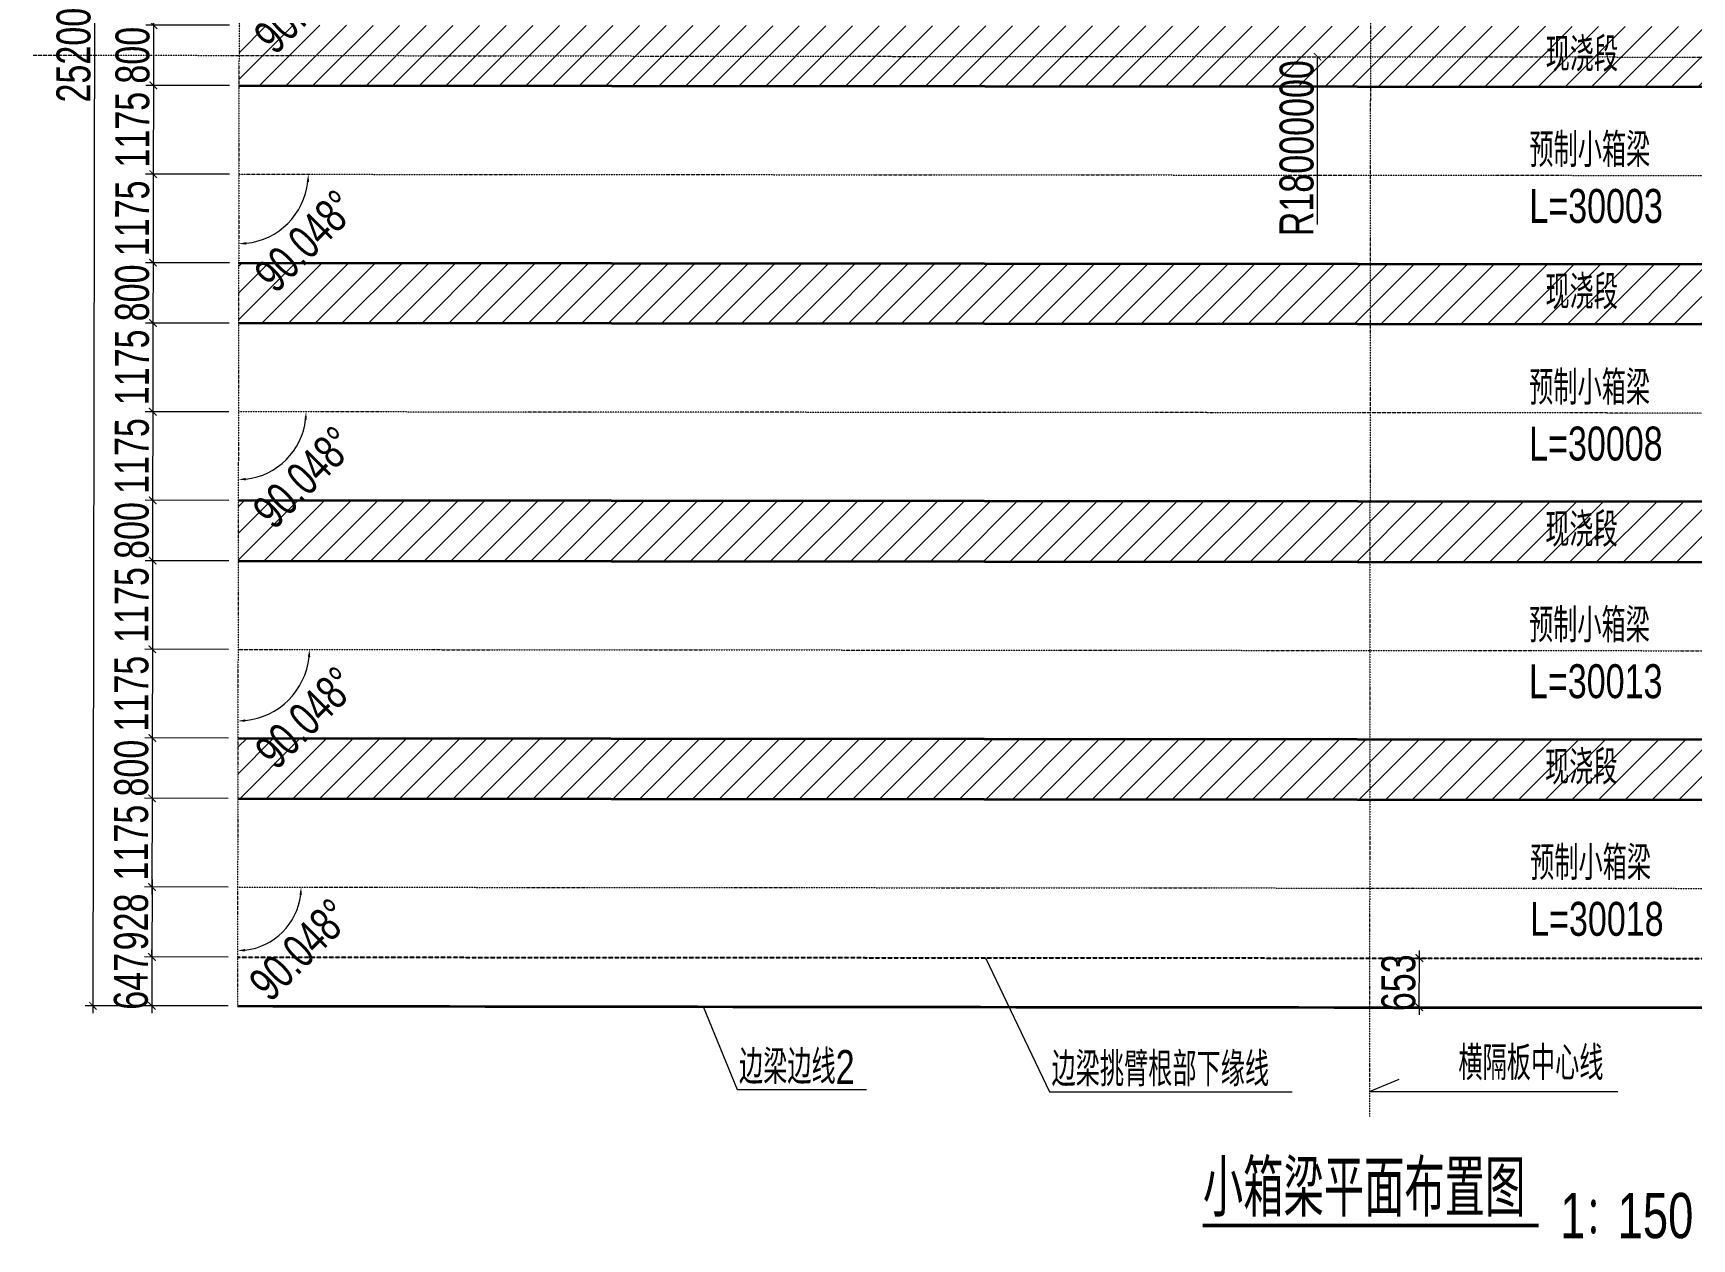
# Model space of a CAD drawing. Extents: x -2667085 to 4, y -2479164 to 2.
# Drawn here: x -2543235 to -2521244, y -2408339 to -2392358 of the extents above; entities that cross this region are included whole.
import ezdxf

# ---------------------------------------------------------------- set-up
doc = ezdxf.new("R2010")
doc.units = 0
doc.header["$MEASUREMENT"] = 0
doc.header["$PDMODE"] = 3
for name, pattern in [('DASHDOT', [1, 0.5, -0.25, 0, -0.25]), ('DASHED', [0.75, 0.5, -0.25]), ('ZXX0', [30, 13, -2, 0.5, -2, 12.5])]:
    doc.linetypes.add(name, pattern=pattern)
doc.layers.get('0').update_dxf_attribs({"linetype": 'CONTINUOUS'})
doc.layers.get('DEFPOINTS').update_dxf_attribs({"linetype": 'CONTINUOUS'})
for name, color, linetype, lineweight in [('桥－总－中心线', 1, 'ZXX0', 13), ('桥－构造轮廓－实线', 4, 'CONTINUOUS', 35), ('桥－构造轮廓－虚线', 3, 'DASHED', 25), ('桥－综合标注', 31, 'CONTINUOUS', 13), ('桥－综合说明', 7, 'CONTINUOUS', 13)]:
    doc.layers.add(name, color=color, linetype=linetype, lineweight=lineweight)
doc.styles.add('SMEDI', font='smsim.shx', dxfattribs={"width": 0.75, "bigfont": 'smfs.shx'})
doc.dimstyles.new('1-150', dxfattribs={"dimtxt": 450, "dimasz": 100, "dimexe": 100, "dimexo": 125, "dimgap": 50, "dimtad": 1, "dimdec": 0, "dimzin": 0, "dimdsep": 46, "dimtxsty": 'SMEDI', "dimblk": 'ARCHTICK', "dimcen": 0.09, "dimdle": 100, "dimclrd": 256, "dimclre": 256, "dimclrt": 256, "dimadec": 0, "dimazin": 0, "dimtfac": 1, "dimtdec": 0, "dimtix": 1, "dimtmove": 2, "dimatfit": 3, "dimldrblk": 'ARCHTICK', "dimfxl": 2, "dimtolj": 1, "dimtzin": 0, "dimlwd": -1, "dimlwe": -1, "dimarcsym": 0})
doc.dimstyles.new('1-150角度', dxfattribs={"dimtxt": 450, "dimasz": 100, "dimexe": 100, "dimexo": 125, "dimgap": 5, "dimtad": 1, "dimdec": 3, "dimzin": 0, "dimdsep": 46, "dimtxsty": 'SMEDI', "dimcen": 0.09, "dimdle": 100, "dimclrd": 256, "dimclre": 256, "dimclrt": 256, "dimadec": 3, "dimazin": 0, "dimtfac": 1, "dimtdec": 3, "dimtmove": 2, "dimatfit": 3, "dimldrblk": 'ARCHTICK', "dimfxl": 2, "dimtolj": 1, "dimtzin": 0, "dimlwd": -1, "dimlwe": -1, "dimarcsym": 0})

# ---------------------------------------------------------------- blocks, each defined once
blk = doc.blocks.new('_ArchTick')
at = {"color": 0, "linetype": 'ByBlock', "const_width": 0.15}
blk.add_lwpolyline([(-0.5, -0.5), (0.5, 0.5)], dxfattribs=at)
blk = doc.blocks.new('*D310')
at = {"layer": 'DEFPOINTS', "color": 0, "transparency": 16777216}
for p in [(-2525516, -2404618), (-2524856, -2404618), (-2525517, -2405271)]:
    blk.add_point(p, dxfattribs=at)
at = {"layer": '桥－综合标注', "transparency": 16777216}
for p, q in [((-2525391, -2404618), (-2524756, -2404618)), ((-2524857, -2405272), (-2524856, -2404618)), ((-2524856, -2404618), (-2524856, -2404518)), ((-2525392, -2405271), (-2524757, -2405272)), ((-2524857, -2405272), (-2524857, -2405372))]:
    blk.add_line(p, q, dxfattribs=at)
at = {"layer": '桥－综合标注', "transparency": 16777216, "xscale": 100, "yscale": 100, "zscale": 100}
for p, rotation in [((-2524856, -2404618), 269.9522535164852), ((-2524857, -2405272), 89.95225351648526)]:
    blk.add_blockref('_ArchTick', p, dxfattribs=dict(at, rotation=rotation))
at = {"layer": '桥－综合标注', "transparency": 16777216, "insert": (-2525132, -2404945), "char_height": 450, "attachment_point": 5, "rotation": 89.9523, "style": 'SMEDI'}
blk.add_mtext('\\A1;653', dxfattribs=at)
blk = doc.blocks.new('*D324')
at = {"layer": 'DEFPOINTS', "color": 0, "transparency": 16777216}
for p in [(-2540505, -2392252), (-2541642, -2393050), (-2540507, -2393052)]:
    blk.add_point(p, dxfattribs=at)
at = {"layer": '桥－综合标注', "transparency": 16777216}
for p, q in [((-2541640, -2392150), (-2541642, -2393150)), ((-2540630, -2392252), (-2541740, -2392250)), ((-2540632, -2393052), (-2541742, -2393050))]:
    blk.add_line(p, q, dxfattribs=at)
at = {"layer": '桥－综合标注', "transparency": 16777216, "xscale": 100, "yscale": 100, "zscale": 100}
for p, rotation in [((-2541640, -2392250), 89.904507033063), ((-2541642, -2393050), 269.9045070330629)]:
    blk.add_blockref('_ArchTick', p, dxfattribs=dict(at, rotation=rotation))
at = {"layer": '桥－综合标注', "transparency": 16777216, "insert": (-2541916, -2392650), "char_height": 450, "attachment_point": 5, "rotation": 89.9045, "style": 'SMEDI'}
blk.add_mtext('\\A1;800', dxfattribs=at)
blk = doc.blocks.new('*D325')
at = {"layer": 'DEFPOINTS', "color": 0, "transparency": 16777216}
for p in [(-2540507, -2393052), (-2541644, -2394225), (-2540508, -2394227)]:
    blk.add_point(p, dxfattribs=at)
at = {"layer": '桥－综合标注', "transparency": 16777216}
for p, q in [((-2540632, -2393052), (-2541742, -2393050)), ((-2541642, -2392950), (-2541644, -2394325)), ((-2540633, -2394227), (-2541744, -2394225))]:
    blk.add_line(p, q, dxfattribs=at)
at = {"layer": '桥－综合标注', "transparency": 16777216, "xscale": 100, "yscale": 100, "zscale": 100}
for p, rotation in [((-2541642, -2393050), 89.904507033063), ((-2541644, -2394225), 269.9045070330629)]:
    blk.add_blockref('_ArchTick', p, dxfattribs=dict(at, rotation=rotation))
at = {"layer": '桥－综合标注', "transparency": 16777216, "insert": (-2541918, -2393637), "char_height": 450, "attachment_point": 5, "rotation": 89.9045, "style": 'SMEDI'}
blk.add_mtext('\\A1;1175', dxfattribs=at)
blk = doc.blocks.new('*D326')
at = {"layer": 'DEFPOINTS', "color": 0, "transparency": 16777216}
for p in [(-2540508, -2394227), (-2541646, -2395400), (-2540509, -2395402)]:
    blk.add_point(p, dxfattribs=at)
at = {"layer": '桥－综合标注', "transparency": 16777216}
for p, q in [((-2541644, -2394125), (-2541646, -2395500)), ((-2540633, -2394227), (-2541744, -2394225)), ((-2540634, -2395402), (-2541746, -2395400))]:
    blk.add_line(p, q, dxfattribs=at)
at = {"layer": '桥－综合标注', "transparency": 16777216, "xscale": 100, "yscale": 100, "zscale": 100}
for p, rotation in [((-2541644, -2394225), 89.904507033063), ((-2541646, -2395400), 269.9045070330629)]:
    blk.add_blockref('_ArchTick', p, dxfattribs=dict(at, rotation=rotation))
at = {"layer": '桥－综合标注', "transparency": 16777216, "insert": (-2541920, -2394812), "char_height": 450, "attachment_point": 5, "rotation": 89.9045, "style": 'SMEDI'}
blk.add_mtext('\\A1;1175', dxfattribs=at)
blk = doc.blocks.new('*D327')
at = {"layer": 'DEFPOINTS', "color": 0, "transparency": 16777216}
for p in [(-2540509, -2395402), (-2541647, -2396200), (-2540512, -2396202)]:
    blk.add_point(p, dxfattribs=at)
at = {"layer": '桥－综合标注', "transparency": 16777216}
for p, q in [((-2540634, -2395402), (-2541746, -2395400)), ((-2541646, -2395300), (-2541647, -2396300)), ((-2540637, -2396202), (-2541747, -2396200))]:
    blk.add_line(p, q, dxfattribs=at)
at = {"layer": '桥－综合标注', "transparency": 16777216, "xscale": 100, "yscale": 100, "zscale": 100}
for p, rotation in [((-2541646, -2395400), 89.904507033063), ((-2541647, -2396200), 269.9045070330629)]:
    blk.add_blockref('_ArchTick', p, dxfattribs=dict(at, rotation=rotation))
at = {"layer": '桥－综合标注', "transparency": 16777216, "insert": (-2541921, -2395800), "char_height": 450, "attachment_point": 5, "rotation": 89.9045, "style": 'SMEDI'}
blk.add_mtext('\\A1;800', dxfattribs=at)
blk = doc.blocks.new('*D328')
at = {"layer": 'DEFPOINTS', "color": 0, "transparency": 16777216}
for p in [(-2540512, -2396202), (-2541649, -2397375), (-2540514, -2397377)]:
    blk.add_point(p, dxfattribs=at)
at = {"layer": '桥－综合标注', "transparency": 16777216}
for p, q in [((-2541647, -2396100), (-2541649, -2397475)), ((-2540637, -2396202), (-2541747, -2396200)), ((-2540639, -2397377), (-2541749, -2397375))]:
    blk.add_line(p, q, dxfattribs=at)
at = {"layer": '桥－综合标注', "transparency": 16777216, "xscale": 100, "yscale": 100, "zscale": 100}
for p, rotation in [((-2541647, -2396200), 89.904507033063), ((-2541649, -2397375), 269.9045070330629)]:
    blk.add_blockref('_ArchTick', p, dxfattribs=dict(at, rotation=rotation))
at = {"layer": '桥－综合标注', "transparency": 16777216, "insert": (-2541923, -2396787), "char_height": 450, "attachment_point": 5, "rotation": 89.9045, "style": 'SMEDI'}
blk.add_mtext('\\A1;1175', dxfattribs=at)
blk = doc.blocks.new('*D329')
at = {"layer": 'DEFPOINTS', "color": 0, "transparency": 16777216}
for p in [(-2540514, -2397377), (-2541651, -2398550), (-2540516, -2398552)]:
    blk.add_point(p, dxfattribs=at)
at = {"layer": '桥－综合标注', "transparency": 16777216}
for p, q in [((-2540639, -2397377), (-2541749, -2397375)), ((-2541649, -2397275), (-2541651, -2398650)), ((-2540641, -2398552), (-2541751, -2398550))]:
    blk.add_line(p, q, dxfattribs=at)
at = {"layer": '桥－综合标注', "transparency": 16777216, "xscale": 100, "yscale": 100, "zscale": 100}
for p, rotation in [((-2541649, -2397375), 89.904507033063), ((-2541651, -2398550), 269.9045070330629)]:
    blk.add_blockref('_ArchTick', p, dxfattribs=dict(at, rotation=rotation))
at = {"layer": '桥－综合标注', "transparency": 16777216, "insert": (-2541925, -2397962), "char_height": 450, "attachment_point": 5, "rotation": 89.9045, "style": 'SMEDI'}
blk.add_mtext('\\A1;1175', dxfattribs=at)
blk = doc.blocks.new('*D330')
at = {"layer": 'DEFPOINTS', "color": 0, "transparency": 16777216}
for p in [(-2540516, -2398552), (-2541652, -2399350), (-2540517, -2399352)]:
    blk.add_point(p, dxfattribs=at)
at = {"layer": '桥－综合标注', "transparency": 16777216}
for p, q in [((-2540641, -2398552), (-2541751, -2398550)), ((-2541651, -2398450), (-2541652, -2399450)), ((-2540642, -2399352), (-2541752, -2399350))]:
    blk.add_line(p, q, dxfattribs=at)
at = {"layer": '桥－综合标注', "transparency": 16777216, "xscale": 100, "yscale": 100, "zscale": 100}
for p, rotation in [((-2541651, -2398550), 89.904507033063), ((-2541652, -2399350), 269.9045070330629)]:
    blk.add_blockref('_ArchTick', p, dxfattribs=dict(at, rotation=rotation))
at = {"layer": '桥－综合标注', "transparency": 16777216, "insert": (-2541927, -2398950), "char_height": 450, "attachment_point": 5, "rotation": 89.9045, "style": 'SMEDI'}
blk.add_mtext('\\A1;800', dxfattribs=at)
blk = doc.blocks.new('*D331')
at = {"layer": 'DEFPOINTS', "color": 0, "transparency": 16777216}
for p in [(-2540517, -2399352), (-2541654, -2400525), (-2540519, -2400527)]:
    blk.add_point(p, dxfattribs=at)
at = {"layer": '桥－综合标注', "transparency": 16777216}
for p, q in [((-2540642, -2399352), (-2541752, -2399350)), ((-2541652, -2399250), (-2541654, -2400625)), ((-2540644, -2400527), (-2541754, -2400525))]:
    blk.add_line(p, q, dxfattribs=at)
at = {"layer": '桥－综合标注', "transparency": 16777216, "xscale": 100, "yscale": 100, "zscale": 100}
for p, rotation in [((-2541652, -2399350), 89.904507033063), ((-2541654, -2400525), 269.9045070330629)]:
    blk.add_blockref('_ArchTick', p, dxfattribs=dict(at, rotation=rotation))
at = {"layer": '桥－综合标注', "transparency": 16777216, "insert": (-2541928, -2399937), "char_height": 450, "attachment_point": 5, "rotation": 89.9045, "style": 'SMEDI'}
blk.add_mtext('\\A1;1175', dxfattribs=at)
blk = doc.blocks.new('*D332')
at = {"layer": 'DEFPOINTS', "color": 0, "transparency": 16777216}
for p in [(-2540519, -2400527), (-2541656, -2401700), (-2540521, -2401702)]:
    blk.add_point(p, dxfattribs=at)
at = {"layer": '桥－综合标注', "transparency": 16777216}
for p, q in [((-2540644, -2400527), (-2541754, -2400525)), ((-2541654, -2400425), (-2541656, -2401800)), ((-2540646, -2401702), (-2541756, -2401700))]:
    blk.add_line(p, q, dxfattribs=at)
at = {"layer": '桥－综合标注', "transparency": 16777216, "xscale": 100, "yscale": 100, "zscale": 100}
for p, rotation in [((-2541654, -2400525), 89.904507033063), ((-2541656, -2401700), 269.9045070330629)]:
    blk.add_blockref('_ArchTick', p, dxfattribs=dict(at, rotation=rotation))
at = {"layer": '桥－综合标注', "transparency": 16777216, "insert": (-2541930, -2401112), "char_height": 450, "attachment_point": 5, "rotation": 89.9045, "style": 'SMEDI'}
blk.add_mtext('\\A1;1175', dxfattribs=at)
blk = doc.blocks.new('*D333')
at = {"layer": 'DEFPOINTS', "color": 0, "transparency": 16777216}
for p in [(-2540521, -2401702), (-2541658, -2402500), (-2540523, -2402502)]:
    blk.add_point(p, dxfattribs=at)
at = {"layer": '桥－综合标注', "transparency": 16777216}
for p, q in [((-2541656, -2401600), (-2541658, -2402600)), ((-2540646, -2401702), (-2541756, -2401700)), ((-2540648, -2402502), (-2541758, -2402500))]:
    blk.add_line(p, q, dxfattribs=at)
at = {"layer": '桥－综合标注', "transparency": 16777216, "xscale": 100, "yscale": 100, "zscale": 100}
for p, rotation in [((-2541656, -2401700), 89.904507033063), ((-2541658, -2402500), 269.9045070330629)]:
    blk.add_blockref('_ArchTick', p, dxfattribs=dict(at, rotation=rotation))
at = {"layer": '桥－综合标注', "transparency": 16777216, "insert": (-2541932, -2402100), "char_height": 450, "attachment_point": 5, "rotation": 89.9045, "style": 'SMEDI'}
blk.add_mtext('\\A1;800', dxfattribs=at)
blk = doc.blocks.new('*D334')
at = {"layer": 'DEFPOINTS', "color": 0, "transparency": 16777216}
for p in [(-2540523, -2402502), (-2541659, -2403675), (-2540524, -2403677)]:
    blk.add_point(p, dxfattribs=at)
at = {"layer": '桥－综合标注', "transparency": 16777216}
for p, q in [((-2540648, -2402502), (-2541758, -2402500)), ((-2541657, -2402400), (-2541660, -2403775)), ((-2540649, -2403677), (-2541759, -2403675))]:
    blk.add_line(p, q, dxfattribs=at)
at = {"layer": '桥－综合标注', "transparency": 16777216, "xscale": 100, "yscale": 100, "zscale": 100}
for p, rotation in [((-2541658, -2402500), 89.904507033063), ((-2541659, -2403675), 269.9045070330629)]:
    blk.add_blockref('_ArchTick', p, dxfattribs=dict(at, rotation=rotation))
at = {"layer": '桥－综合标注', "transparency": 16777216, "insert": (-2541934, -2403087), "char_height": 450, "attachment_point": 5, "rotation": 89.9045, "style": 'SMEDI'}
blk.add_mtext('\\A1;1175', dxfattribs=at)
blk = doc.blocks.new('*D335')
at = {"layer": 'DEFPOINTS', "color": 0, "transparency": 16777216}
for p in [(-2540524, -2403677), (-2541661, -2404603), (-2540526, -2404605)]:
    blk.add_point(p, dxfattribs=at)
at = {"layer": '桥－综合标注', "transparency": 16777216}
for p, q in [((-2541659, -2403575), (-2541661, -2404703)), ((-2540649, -2403677), (-2541759, -2403675)), ((-2540651, -2404605), (-2541761, -2404603))]:
    blk.add_line(p, q, dxfattribs=at)
at = {"layer": '桥－综合标注', "transparency": 16777216, "xscale": 100, "yscale": 100, "zscale": 100}
for p, rotation in [((-2541659, -2403675), 89.904507033063), ((-2541661, -2404603), 269.9045070330629)]:
    blk.add_blockref('_ArchTick', p, dxfattribs=dict(at, rotation=rotation))
at = {"layer": '桥－综合标注', "transparency": 16777216, "insert": (-2541935, -2404139), "char_height": 450, "attachment_point": 5, "rotation": 89.9045, "style": 'SMEDI'}
blk.add_mtext('\\A1;928', dxfattribs=at)
blk = doc.blocks.new('*D336')
at = {"layer": 'DEFPOINTS', "color": 0, "transparency": 16777216}
for p in [(-2540526, -2404605), (-2541662, -2405250), (-2540527, -2405252)]:
    blk.add_point(p, dxfattribs=at)
at = {"layer": '桥－综合标注', "transparency": 16777216}
for p, q in [((-2540651, -2404605), (-2541761, -2404603)), ((-2541661, -2404603), (-2541662, -2405250)), ((-2541661, -2404603), (-2541661, -2404503)), ((-2540652, -2405252), (-2541762, -2405250)), ((-2541662, -2405250), (-2541662, -2405350))]:
    blk.add_line(p, q, dxfattribs=at)
at = {"layer": '桥－综合标注', "transparency": 16777216, "xscale": 100, "yscale": 100, "zscale": 100}
for p, rotation in [((-2541661, -2404603), 269.9045070330629), ((-2541662, -2405250), 89.90450703306296)]:
    blk.add_blockref('_ArchTick', p, dxfattribs=dict(at, rotation=rotation))
at = {"layer": '桥－综合标注', "transparency": 16777216, "insert": (-2541937, -2404926), "char_height": 450, "attachment_point": 5, "rotation": 89.9045, "style": 'SMEDI'}
blk.add_mtext('\\A1;647', dxfattribs=at)
blk = doc.blocks.new('*D337')
at = {"layer": 'DEFPOINTS', "color": 0, "transparency": 16777216}
for p in [(-2540485, -2380052), (-2542444, -2405249), (-2540527, -2405252)]:
    blk.add_point(p, dxfattribs=at)
at = {"layer": '桥－综合标注', "transparency": 16777216}
for p, q in [((-2540610, -2380052), (-2542502, -2380049)), ((-2542402, -2379949), (-2542444, -2405349)), ((-2540652, -2405252), (-2542544, -2405249))]:
    blk.add_line(p, q, dxfattribs=at)
at = {"layer": '桥－综合标注', "transparency": 16777216, "xscale": 100, "yscale": 100, "zscale": 100}
for p, rotation in [((-2542402, -2380049), 89.90450703349359), ((-2542444, -2405249), 269.9045070334936)]:
    blk.add_blockref('_ArchTick', p, dxfattribs=dict(at, rotation=rotation))
at = {"layer": '桥－综合标注', "transparency": 16777216, "insert": (-2542698, -2392649), "char_height": 450, "attachment_point": 5, "rotation": 89.9045, "style": 'SMEDI'}
blk.add_mtext('\\A1;25200', dxfattribs=at)
blk = doc.blocks.new('*D365')
at = {"layer": 'DEFPOINTS', "color": 0, "transparency": 16777216}
for p in [(-2540482, -2378052), (-2540488, -2381627), (-2510506, -2381652), (-2540038, -2382408), (-2540527, -2405252)]:
    blk.add_point(p, dxfattribs=at)
at = {"layer": '桥－综合标注', "transparency": 16777216}
blk.add_arc((-2540488, -2381627), 901, 276.268, 353.5887, dxfattribs=at)
for points in [[(-2539609, -2381727), (-2539576, -2381729), (-2539587, -2381628)], [(-2540388, -2382539), (-2540390, -2382506), (-2540489, -2382528)]]:
    blk.add_solid(points, dxfattribs=at)
at = {"layer": '桥－综合标注', "transparency": 16777216, "insert": (-2539618, -2382499), "char_height": 450, "attachment_point": 5, "rotation": 44.9284, "style": 'SMEDI'}
blk.add_mtext('\\A1;90.048°', dxfattribs=at)
blk = doc.blocks.new('*D366')
at = {"layer": 'DEFPOINTS', "color": 0, "transparency": 16777216}
for p in [(-2540482, -2378052), (-2540493, -2384777), (-2510506, -2384802), (-2540044, -2385558), (-2540527, -2405252)]:
    blk.add_point(p, dxfattribs=at)
at = {"layer": '桥－综合标注', "transparency": 16777216}
blk.add_arc((-2540493, -2384777), 900, 276.2708, 353.5859, dxfattribs=at)
for points in [[(-2539615, -2384877), (-2539582, -2384879), (-2539593, -2384778)], [(-2540394, -2385689), (-2540396, -2385656), (-2540494, -2385678)]]:
    blk.add_solid(points, dxfattribs=at)
at = {"layer": '桥－综合标注', "transparency": 16777216, "insert": (-2539624, -2385648), "char_height": 450, "attachment_point": 5, "rotation": 44.9284, "style": 'SMEDI'}
blk.add_mtext('\\A1;90.048°', dxfattribs=at)
blk = doc.blocks.new('*D367')
at = {"layer": 'DEFPOINTS', "color": 0, "transparency": 16777216}
for p in [(-2540482, -2378052), (-2540498, -2387927), (-2510506, -2387952), (-2540029, -2388742), (-2540527, -2405252)]:
    blk.add_point(p, dxfattribs=at)
at = {"layer": '桥－综合标注', "transparency": 16777216}
blk.add_arc((-2540498, -2387927), 940, 275.9996, 353.8571, dxfattribs=at)
for points in [[(-2539580, -2388027), (-2539547, -2388029), (-2539558, -2387928)], [(-2540399, -2388879), (-2540401, -2388846), (-2540500, -2388868)]]:
    blk.add_solid(points, dxfattribs=at)
at = {"layer": '桥－综合标注', "transparency": 16777216, "insert": (-2539601, -2388827), "char_height": 450, "attachment_point": 5, "rotation": 44.9284, "style": 'SMEDI'}
blk.add_mtext('\\A1;90.048°', dxfattribs=at)
blk = doc.blocks.new('*D368')
at = {"layer": 'DEFPOINTS', "color": 0, "transparency": 16777216}
for p in [(-2540482, -2378052), (-2540503, -2391077), (-2510506, -2391102), (-2540053, -2391861), (-2540527, -2405252)]:
    blk.add_point(p, dxfattribs=at)
at = {"layer": '桥－综合标注', "transparency": 16777216}
blk.add_arc((-2540503, -2391077), 904, 276.2456, 353.6112, dxfattribs=at)
for points in [[(-2539622, -2391177), (-2539588, -2391179), (-2539599, -2391078)], [(-2540404, -2391993), (-2540406, -2391959), (-2540505, -2391981)]]:
    blk.add_solid(points, dxfattribs=at)
at = {"layer": '桥－综合标注', "transparency": 16777216, "insert": (-2539632, -2391951), "char_height": 450, "attachment_point": 5, "rotation": 44.9284, "style": 'SMEDI'}
blk.add_mtext('\\A1;90.048°', dxfattribs=at)
blk = doc.blocks.new('*D369')
at = {"layer": 'DEFPOINTS', "color": 0, "transparency": 16777216}
for p in [(-2540482, -2378052), (-2540509, -2394227), (-2510506, -2394252), (-2540049, -2395026), (-2540527, -2405252)]:
    blk.add_point(p, dxfattribs=at)
at = {"layer": '桥－综合标注', "transparency": 16777216}
blk.add_arc((-2540509, -2394227), 921, 276.1253, 353.7314, dxfattribs=at)
for points in [[(-2539609, -2394327), (-2539576, -2394329), (-2539587, -2394228)], [(-2540410, -2395160), (-2540411, -2395127), (-2540510, -2395149)]]:
    blk.add_solid(points, dxfattribs=at)
at = {"layer": '桥－综合标注', "transparency": 16777216, "insert": (-2539625, -2395113), "char_height": 450, "attachment_point": 5, "rotation": 44.9284, "style": 'SMEDI'}
blk.add_mtext('\\A1;90.048°', dxfattribs=at)
blk = doc.blocks.new('*D370')
at = {"layer": 'DEFPOINTS', "color": 0, "transparency": 16777216}
for p in [(-2540482, -2378052), (-2540514, -2397377), (-2510506, -2397402), (-2540067, -2398155), (-2540527, -2405252)]:
    blk.add_point(p, dxfattribs=at)
at = {"layer": '桥－综合标注', "transparency": 16777216}
blk.add_arc((-2540514, -2397377), 897, 276.2953, 353.5614, dxfattribs=at)
for points in [[(-2539639, -2397477), (-2539606, -2397479), (-2539617, -2397378)], [(-2540415, -2398285), (-2540417, -2398252), (-2540515, -2398274)]]:
    blk.add_solid(points, dxfattribs=at)
at = {"layer": '桥－综合标注', "transparency": 16777216, "insert": (-2539647, -2398246), "char_height": 450, "attachment_point": 5, "rotation": 44.9284, "style": 'SMEDI'}
blk.add_mtext('\\A1;90.048°', dxfattribs=at)
blk = doc.blocks.new('*D371')
at = {"layer": 'DEFPOINTS', "color": 0, "transparency": 16777216}
for p in [(-2540482, -2378052), (-2540519, -2400527), (-2510506, -2400552), (-2540047, -2401348), (-2540527, -2405252)]:
    blk.add_point(p, dxfattribs=at)
at = {"layer": '桥－综合标注', "transparency": 16777216}
blk.add_arc((-2540519, -2400527), 947, 275.9557, 353.9011, dxfattribs=at)
for points in [[(-2539594, -2400627), (-2539561, -2400629), (-2539572, -2400528)], [(-2540420, -2401486), (-2540422, -2401453), (-2540521, -2401475)]]:
    blk.add_solid(points, dxfattribs=at)
at = {"layer": '桥－综合标注', "transparency": 16777216, "insert": (-2539617, -2401432), "char_height": 450, "attachment_point": 5, "rotation": 44.9284, "style": 'SMEDI'}
blk.add_mtext('\\A1;90.048°', dxfattribs=at)
blk = doc.blocks.new('*D372')
at = {"layer": 'DEFPOINTS', "color": 0, "transparency": 16777216}
for p in [(-2540482, -2378052), (-2540524, -2403677), (-2510506, -2403702), (-2540105, -2404407), (-2540527, -2405252)]:
    blk.add_point(p, dxfattribs=at)
at = {"layer": '桥－综合标注', "transparency": 16777216}
blk.add_arc((-2540524, -2403677), 842, 276.7157, 353.141, dxfattribs=at)
for points in [[(-2539705, -2403777), (-2539672, -2403779), (-2539683, -2403678)], [(-2540425, -2404530), (-2540427, -2404497), (-2540526, -2404519)]]:
    blk.add_solid(points, dxfattribs=at)
at = {"layer": '桥－综合标注', "transparency": 16777216, "insert": (-2539697, -2404507), "char_height": 450, "attachment_point": 5, "rotation": 44.9284, "style": 'SMEDI'}
blk.add_mtext('\\A1;90.048°', dxfattribs=at)
blk = doc.blocks.new('*D373')
at = {"layer": 'DEFPOINTS', "color": 0, "transparency": 16777216}
for p in [(-2510506, -2378077), (-2510832, -2403137), (-2540524, -2403677), (-2510506, -2403702), (-2510506, -2405277)]:
    blk.add_point(p, dxfattribs=at)
at = {"layer": '桥－综合标注', "transparency": 16777216}
blk.add_arc((-2510506, -2403702), 653, 98.786, 171.1663, dxfattribs=at)
for points in [[(-2510607, -2403041), (-2510605, -2403074), (-2510506, -2403049)], [(-2511135, -2403603), (-2511168, -2403601), (-2511159, -2403702)]]:
    blk.add_solid(points, dxfattribs=at)
at = {"layer": '桥－综合标注', "transparency": 16777216, "insert": (-2511201, -2403007), "char_height": 450, "attachment_point": 5, "rotation": 44.9761, "style": 'SMEDI'}
blk.add_mtext('\\A1;89.952°', dxfattribs=at)
blk = doc.blocks.new('*D374')
at = {"layer": 'DEFPOINTS', "color": 0, "transparency": 16777216}
for p in [(-2510506, -2378077), (-2510867, -2399927), (-2540519, -2400527), (-2510506, -2400552), (-2510506, -2405277)]:
    blk.add_point(p, dxfattribs=at)
at = {"layer": '桥－综合标注', "transparency": 16777216}
blk.add_arc((-2510506, -2400552), 722, 97.9464, 172.0059, dxfattribs=at)
for points in [[(-2510607, -2399821), (-2510605, -2399854), (-2510506, -2399831)], [(-2511204, -2400453), (-2511237, -2400451), (-2511228, -2400552)]]:
    blk.add_solid(points, dxfattribs=at)
at = {"layer": '桥－综合标注', "transparency": 16777216, "insert": (-2511249, -2399808), "char_height": 450, "attachment_point": 5, "rotation": 44.9761, "style": 'SMEDI'}
blk.add_mtext('\\A1;89.952°', dxfattribs=at)
blk = doc.blocks.new('*D375')
at = {"layer": 'DEFPOINTS', "color": 0, "transparency": 16777216}
for p in [(-2510506, -2378077), (-2510882, -2396751), (-2540514, -2397377), (-2510506, -2397402), (-2510506, -2405277)]:
    blk.add_point(p, dxfattribs=at)
at = {"layer": '桥－综合标注', "transparency": 16777216}
blk.add_arc((-2510506, -2397402), 752, 97.6277, 172.3246, dxfattribs=at)
for points in [[(-2510607, -2396641), (-2510605, -2396674), (-2510506, -2396651)], [(-2511234, -2397303), (-2511268, -2397301), (-2511258, -2397402)]]:
    blk.add_solid(points, dxfattribs=at)
at = {"layer": '桥－综合标注', "transparency": 16777216, "insert": (-2511271, -2396637), "char_height": 450, "attachment_point": 5, "rotation": 44.9761, "style": 'SMEDI'}
blk.add_mtext('\\A1;89.952°', dxfattribs=at)
blk = doc.blocks.new('*D376')
at = {"layer": 'DEFPOINTS', "color": 0, "transparency": 16777216}
for p in [(-2510506, -2378077), (-2510918, -2393538), (-2540509, -2394227), (-2510506, -2394252), (-2510506, -2405277)]:
    blk.add_point(p, dxfattribs=at)
at = {"layer": '桥－综合标注', "transparency": 16777216}
blk.add_arc((-2510506, -2394252), 824, 96.9537, 172.9985, dxfattribs=at)
for points in [[(-2510607, -2393417), (-2510605, -2393450), (-2510506, -2393428)], [(-2511308, -2394153), (-2511341, -2394151), (-2511331, -2394252)]]:
    blk.add_solid(points, dxfattribs=at)
at = {"layer": '桥－综合标注', "transparency": 16777216, "insert": (-2511322, -2393436), "char_height": 450, "attachment_point": 5, "rotation": 44.9761, "style": 'SMEDI'}
blk.add_mtext('\\A1;89.952°', dxfattribs=at)
blk = doc.blocks.new('*D377')
at = {"layer": 'DEFPOINTS', "color": 0, "transparency": 16777216}
for p in [(-2510506, -2378077), (-2510861, -2390488), (-2540503, -2391077), (-2510506, -2391102), (-2510506, -2405277)]:
    blk.add_point(p, dxfattribs=at)
at = {"layer": '桥－综合标注', "transparency": 16777216}
blk.add_arc((-2510506, -2391102), 710, 98.0797, 171.8726, dxfattribs=at)
for points in [[(-2510607, -2390383), (-2510605, -2390416), (-2510506, -2390393)], [(-2511192, -2391003), (-2511225, -2391001), (-2511216, -2391102)]]:
    blk.add_solid(points, dxfattribs=at)
at = {"layer": '桥－综合标注', "transparency": 16777216, "insert": (-2511241, -2390367), "char_height": 450, "attachment_point": 5, "rotation": 44.9761, "style": 'SMEDI'}
blk.add_mtext('\\A1;89.952°', dxfattribs=at)
blk = doc.blocks.new('*D378')
at = {"layer": 'DEFPOINTS', "color": 0, "transparency": 16777216}
for p in [(-2510506, -2378077), (-2510955, -2387174), (-2540498, -2387927), (-2510506, -2387952), (-2510506, -2405277)]:
    blk.add_point(p, dxfattribs=at)
at = {"layer": '桥－综合标注', "transparency": 16777216}
blk.add_arc((-2510506, -2387952), 899, 96.377, 173.5753, dxfattribs=at)
for points in [[(-2510607, -2387042), (-2510605, -2387076), (-2510506, -2387053)], [(-2511383, -2387853), (-2511416, -2387851), (-2511405, -2387952)]]:
    blk.add_solid(points, dxfattribs=at)
at = {"layer": '桥－综合标注', "transparency": 16777216, "insert": (-2511375, -2387083), "char_height": 450, "attachment_point": 5, "rotation": 44.9761, "style": 'SMEDI'}
blk.add_mtext('\\A1;89.952°', dxfattribs=at)
blk = doc.blocks.new('*D379')
at = {"layer": 'DEFPOINTS', "color": 0, "transparency": 16777216}
for p in [(-2510506, -2378077), (-2510910, -2384103), (-2540493, -2384777), (-2510506, -2384802), (-2510506, -2405277)]:
    blk.add_point(p, dxfattribs=at)
at = {"layer": '桥－综合标注', "transparency": 16777216}
blk.add_arc((-2510506, -2384802), 807, 97.1024, 172.8498, dxfattribs=at)
for points in [[(-2510607, -2383985), (-2510605, -2384018), (-2510506, -2383995)], [(-2511290, -2384703), (-2511324, -2384701), (-2511313, -2384802)]]:
    blk.add_solid(points, dxfattribs=at)
at = {"layer": '桥－综合标注', "transparency": 16777216, "insert": (-2511310, -2383998), "char_height": 450, "attachment_point": 5, "rotation": 44.9761, "style": 'SMEDI'}
blk.add_mtext('\\A1;89.952°', dxfattribs=at)
blk = doc.blocks.new('*D380')
at = {"layer": 'DEFPOINTS', "color": 0, "transparency": 16777216}
for p in [(-2510506, -2378077), (-2510876, -2381011), (-2540488, -2381627), (-2510506, -2381652), (-2510506, -2405277)]:
    blk.add_point(p, dxfattribs=at)
at = {"layer": '桥－综合标注', "transparency": 16777216}
blk.add_arc((-2510506, -2381652), 740, 97.7499, 172.2023, dxfattribs=at)
for points in [[(-2510607, -2380903), (-2510605, -2380936), (-2510506, -2380912)], [(-2511223, -2381553), (-2511256, -2381551), (-2511246, -2381652)]]:
    blk.add_solid(points, dxfattribs=at)
at = {"layer": '桥－综合标注', "transparency": 16777216, "insert": (-2511262, -2380895), "char_height": 450, "attachment_point": 5, "rotation": 44.9761, "style": 'SMEDI'}
blk.add_mtext('\\A1;89.952°', dxfattribs=at)

msp = doc.modelspace()

# ---------------------------------------------------------------- hatches: boundary and pattern name
at = {"layer": '桥－综合标注'}
h = msp.add_hatch(dxfattribs=at)
h.set_pattern_fill('ANSI31', color=8, scale=2000, style=0)
h.set_pattern_definition([(45, (12189.4, 8758.47), (-176.776695, 176.776695), [])])
h.paths.add_polyline_path([(-2540489.676, -2382802.2726), (-2540491.0093, -2383602.2707), (-2510506.1065, -2383627.2581), (-2510506.1065, -2382827.2589)])
h.paths.add_polyline_path([(-2540494.926, -2385952.2682), (-2540496.2593, -2386752.2663), (-2510506.1065, -2386777.2581), (-2510506.1065, -2385977.2589)])
h.paths.add_polyline_path([(-2540500.176, -2389102.2638), (-2540501.5093, -2389902.2619), (-2510506.1065, -2389927.2581), (-2510506.1065, -2389127.2589)])
h.paths.add_polyline_path([(-2510506.1065, -2392677.2585), (-2510506.1065, -2392277.2589), (-2540505.426, -2392252.2595), (-2540506.0926, -2392652.2585, 0.0004166667)])
h.paths.add_polyline_path([(-2510506.1065, -2393077.2581), (-2510506.1065, -2392677.2585, -0.0004166667), (-2540506.0926, -2392652.2585), (-2540506.7593, -2393052.2575)])
h.paths.add_polyline_path([(-2510506.1065, -2396227.2581), (-2510506.1065, -2395427.2589), (-2540510.676, -2395402.2551), (-2540512.0093, -2396202.2532)])
h.paths.add_polyline_path([(-2540515.926, -2398552.2507), (-2540517.2593, -2399352.2488), (-2510506.1065, -2399377.2581), (-2510506.1065, -2398577.2589)])
h.paths.add_polyline_path([(-2540521.1759, -2401702.2463), (-2540522.5093, -2402502.2444), (-2510506.1065, -2402527.2581), (-2510506.1065, -2401727.2589)])

# ---------------------------------------------------------------- linework, layer by layer
at = {"layer": '桥－总－中心线', "linetype": 'DASHDOT', "ltscale": 5}
for p, q in [((-2540481.7593, -2378052.2788), (-2540527.0926, -2405252.241)), ((-2525494.2924, -2378496.2057), (-2525517.8117, -2406719.3643)), ((-2540508.7176, -2394227.2563), (-2510506.1065, -2394252.2585)), ((-2510506.1065, -2397402.2585), (-2540513.9676, -2397377.2519)), ((-2540519.2176, -2400527.2476), (-2510506.1065, -2400552.2585)), ((-2540524.4676, -2403677.2432), (-2510506.1065, -2403702.2585))]:
    msp.add_line(p, q, dxfattribs=at)
msp.add_arc((-2510506.1062, 15607322.7334), 17999999.9919, 269.89582018818, 270.00828165401, dxfattribs=at)
at = {"layer": '桥－构造轮廓－实线'}
for p, q in [((-2540506.7593, -2393052.2575), (-2510506.1065, -2393077.2581)), ((-2540510.676, -2395402.2551), (-2510506.1065, -2395427.2589)), ((-2510506.1065, -2396227.2581), (-2540512.0093, -2396202.2532)), ((-2510506.1065, -2398577.2589), (-2540515.926, -2398552.2507)), ((-2540517.2593, -2399352.2488), (-2510506.1065, -2399377.2581)), ((-2540521.1759, -2401702.2463), (-2510506.1065, -2401727.2589)), ((-2540522.5093, -2402502.2444), (-2510506.1065, -2402527.2581))]:
    msp.add_line(p, q, dxfattribs=at)
msp.add_arc((-2510506.1063, 15607322.7415), 18012600, 269.90450703348, 269.99999999937, dxfattribs=at)
at = {"layer": '桥－构造轮廓－虚线', "color": 3, "linetype": 'DASHED', "ltscale": 2}
msp.add_line((-2540526.0143, -2404605.2422), (-2510506.1065, -2404630.2588), dxfattribs=at)
at = {"layer": '桥－综合标注'}
for p, q in [((-2526207.7788, -2394894.1609), (-2526205.8392, -2392670.4118)), ((-2530607.8539, -2404613.5074), (-2529759.377, -2406390.5167)), ((-2534353.6503, -2405261.4722), (-2533902.8248, -2406360.003)), ((-2525517.5353, -2406387.6785), (-2525122.8943, -2406222.4769)), ((-2533902.8248, -2406360.003), (-2532185.4185, -2406360.003)), ((-2529759.377, -2406390.5167), (-2526541.974, -2406390.5167)), ((-2525517.5353, -2406387.6785), (-2522225.1636, -2406387.6785))]:
    msp.add_line(p, q, dxfattribs=at)
at = {"layer": '桥－综合说明', "const_width": 50}
msp.add_lwpolyline([(-2527731.0228, -2408163.3185), (-2523274.7371, -2408163.3185)], dxfattribs=at)

# ---------------------------------------------------------------- block references
at = {"layer": '桥－综合标注', "xscale": 99.99999999999999, "yscale": 99.99999999999999, "zscale": 99.99999999999999, "rotation": 89.9500261916056}
msp.add_blockref('_ArchTick', (-2526205.8392, -2392670.4118), dxfattribs=at)

# ---------------------------------------------------------------- texts
at = {"layer": '桥－综合标注', "insert": (-2526481.8961, -2393882.0465), "char_height": 450, "attachment_point": 5, "rotation": 89.95002619, "style": 'SMEDI'}
msp.add_mtext('\\A1;R18000000', dxfattribs=at)
at = {"layer": '桥－综合说明', "style": 'SMEDI', "width": 0.75}
for s, height, p in [('现浇段', 450, (-2523182.2373, -2392865.0564)), ('预制小箱梁', 450, (-2523397.9852, -2394133.4024)), ('L=30003', 450, (-2523397.9852, -2394872.4175)), ('现浇段', 450, (-2523184.8623, -2396015.0542)), ('预制小箱梁', 450, (-2523400.6102, -2397283.4003)), ('L=30008', 450, (-2523400.6102, -2398022.4153)), ('现浇段', 450, (-2523187.4872, -2399165.052)), ('预制小箱梁', 450, (-2523403.2352, -2400433.3981)), ('L=30013', 450, (-2523403.2352, -2401172.4131)), ('现浇段', 450, (-2523190.1122, -2402315.0499)), ('预制小箱梁', 450, (-2523387.4852, -2403583.4112)), ('L=30018', 450, (-2523387.4852, -2404322.4262)), ('边梁边线2', 450, (-2533877.3293, -2406286.76)), ('边梁挑臂根部下缘线', 450, (-2529733.8815, -2406317.2737)), ('横隔板中心线', 450, (-2524339.3646, -2406235.4496)), ('小箱梁平面布置图', 750, (-2527726.7674, -2408045.176)), ('1：150', 600, (-2522990.069, -2408330.4689))]:
    msp.add_text(s, height=height, dxfattribs=at).set_placement(p)

# ---------------------------------------------------------------- dimensions: what is measured, and where the dimension line sits
at = {"layer": '桥－综合标注'}
for base, line1, line2, picture, middle in [((-2540104.6353, -2404406.7522), ((-2540481.7593, -2378052.2788), (-2540527.0926, -2405252.241)), ((-2540524.4676, -2403677.2432), (-2510506.1065, -2403702.2585)), '*D372', (-2539696.9938, -2404506.7883)), ((-2540066.5493, -2398154.6949), ((-2540481.7593, -2378052.2788), (-2540527.0926, -2405252.241)), ((-2510506.1065, -2397402.2585), (-2540513.9676, -2397377.2519)), '*D370', (-2539647.436, -2398245.9526)), ((-2540052.5397, -2391860.8019), ((-2540481.7593, -2378052.2788), (-2540527.0926, -2405252.241)), ((-2510506.1065, -2391102.2585), (-2540503.4676, -2391077.2607)), '*D368', (-2539631.9671, -2391950.9427)), ((-2540049.0835, -2395025.9257), ((-2540481.7593, -2378052.2788), (-2540527.0926, -2405252.241)), ((-2540508.7176, -2394227.2563), (-2510506.1065, -2394252.2585)), '*D369', (-2539624.8903, -2395113.296)), ((-2540043.8281, -2385557.7032), ((-2540481.7593, -2378052.2788), (-2540527.0926, -2405252.241)), ((-2510506.1065, -2384802.2585), (-2540492.9676, -2384777.2694)), '*D366', (-2539623.9991, -2385648.4131)), ((-2540038.3801, -2382408.0515), ((-2540481.7593, -2378052.2788), (-2540527.0926, -2405252.241)), ((-2510506.1065, -2381652.2585), (-2540487.7176, -2381627.2738)), '*D365', (-2539618.4689, -2382498.6984)), ((-2540046.7107, -2401348.285), ((-2540481.7593, -2378052.2788), (-2540527.0926, -2405252.241)), ((-2540519.2176, -2400527.2476), (-2510506.1065, -2400552.2585)), '*D371', (-2539617.1643, -2401431.5589)), ((-2540029.1158, -2388742.3857), ((-2540481.7593, -2378052.2788), (-2540527.0926, -2405252.241)), ((-2540498.2176, -2387927.2651), (-2510506.1065, -2387952.2585)), '*D367', (-2539600.9854, -2388826.7432)), ((-2510832.3334, -2403136.8543), ((-2510506.1065, -2378077.2585), (-2510506.1065, -2405277.2585)), ((-2540524.4676, -2403677.2432), (-2510506.1065, -2403702.2585)), '*D373', (-2511200.7388, -2403007.0471)), ((-2510866.7376, -2399927.2262), ((-2510506.1065, -2378077.2585), (-2510506.1065, -2405277.2585)), ((-2540519.2176, -2400527.2476), (-2510506.1065, -2400552.2585)), '*D374', (-2511249.3967, -2399808.3486)), ((-2510881.7806, -2396751.1543), ((-2510506.1065, -2378077.2585), (-2510506.1065, -2405277.2585)), ((-2510506.1065, -2397402.2585), (-2540513.9676, -2397377.2519)), '*D375', (-2511270.6721, -2396637.0555)), ((-2510918.1402, -2393538.1372), ((-2510506.1065, -2378077.2585), (-2510506.1065, -2405277.2585)), ((-2540508.7176, -2394227.2563), (-2510506.1065, -2394252.2585)), '*D376', (-2511322.0956, -2393435.5891)), ((-2510860.7959, -2390487.5241), ((-2510506.1065, -2378077.2585), (-2510506.1065, -2405277.2585)), ((-2510506.1065, -2391102.2585), (-2540503.4676, -2391077.2607)), '*D377', (-2511240.9934, -2390366.7589)), ((-2510955.3618, -2387173.626), ((-2510506.1065, -2378077.2585), (-2510506.1065, -2405277.2585)), ((-2540498.2176, -2387927.2651), (-2510506.1065, -2387952.2585)), '*D378', (-2511374.7384, -2387082.9024)), ((-2510909.5251, -2384103.0686), ((-2510506.1065, -2378077.2585), (-2510506.1065, -2405277.2585)), ((-2510506.1065, -2384802.2585), (-2540492.9676, -2384777.2694)), '*D379', (-2511309.9113, -2383997.7836)), ((-2510875.8645, -2381011.4079), ((-2510506.1065, -2378077.2585), (-2510506.1065, -2405277.2585)), ((-2510506.1065, -2381652.2585), (-2540487.7176, -2381627.2738)), '*D380', (-2511262.3049, -2380895.4297))]:
    dim = msp.add_angular_dim_2l(base=base, line1=line1, line2=line2, dimstyle='1-150角度', dxfattribs=at)
    dim.commit()
    dim.dimension.update_dxf_attribs({"geometry": picture, "text_midpoint": middle})
for p1, p2, distance, picture, middle in [((-2540485.0926, -2380052.276), (-2540527.0926, -2405252.241), -1916.7566, '*D337', (-2542697.8462, -2392648.6056)), ((-2525516.6048, -2405271.0041), (-2525516.0604, -2404617.7505), -659.6854, '*D310', (-2525131.6473, -2404944.6979))]:
    dim = msp.add_aligned_dim(p1=p1, p2=p2, distance=distance, dimstyle='1-150', dxfattribs=at)
    dim.commit()
    dim.dimension.update_dxf_attribs({"geometry": picture, "text_midpoint": middle})
for base, p1, p2, picture, middle in [((-2541641.7916, -2393050.3658), (-2540505.426, -2392252.2595), (-2540506.7593, -2393052.2575), '*D324', (-2541916.1245, -2392649.9084)), ((-2541643.7499, -2394225.3638), (-2540506.7593, -2393052.2575), (-2540507.7385, -2394227.2571), '*D325', (-2541917.7703, -2393637.4065)), ((-2541645.7082, -2395400.3617), (-2540507.7385, -2394227.2571), (-2540508.7176, -2395402.2567), '*D326', (-2541919.7287, -2394812.4044)), ((-2541647.0416, -2396200.3614), (-2540508.7176, -2395402.2567), (-2540512.0093, -2396202.2532), '*D327', (-2541921.3745, -2395799.9033)), ((-2541648.9999, -2397375.3602), (-2540512.0093, -2396202.2532), (-2540513.9676, -2397377.2519), '*D328', (-2541923.0203, -2396787.4025)), ((-2541650.9582, -2398550.359), (-2540513.9676, -2397377.2519), (-2540515.926, -2398552.2507), '*D329', (-2541924.9787, -2397962.4013)), ((-2541652.2916, -2399350.3571), (-2540515.926, -2398552.2507), (-2540517.2593, -2399352.2488), '*D330', (-2541926.6245, -2398949.8997)), ((-2541654.2499, -2400525.3558), (-2540517.2593, -2399352.2488), (-2540519.2176, -2400527.2476), '*D331', (-2541928.2703, -2399937.3981)), ((-2541656.2082, -2401700.3546), (-2540519.2176, -2400527.2476), (-2540521.1759, -2401702.2463), '*D332', (-2541930.2287, -2401112.3969)), ((-2541657.5416, -2402500.3527), (-2540521.1759, -2401702.2463), (-2540522.5093, -2402502.2444), '*D333', (-2541931.8745, -2402099.8953)), ((-2541659.4999, -2403675.3515), (-2540522.5093, -2402502.2444), (-2540524.4676, -2403677.2432), '*D334', (-2541933.5203, -2403087.3937)), ((-2541661.0466, -2404603.3505), (-2540524.4676, -2403677.2432), (-2540526.0143, -2404605.2422), '*D335', (-2541935.2728, -2404138.8927)), ((-2541662.1249, -2405250.3493), (-2540526.0143, -2404605.2422), (-2540527.0926, -2405252.241), '*D336', (-2541936.5853, -2404926.3916))]:
    dim = msp.add_linear_dim(base=base, p1=p1, p2=p2, angle=89.90450703, dimstyle='1-150', dxfattribs=at)
    dim.commit()
    dim.dimension.update_dxf_attribs({"geometry": picture, "text_midpoint": middle})

doc.saveas('drawing.dxf')
